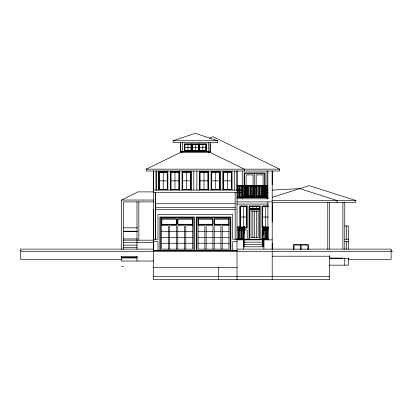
<?xml version="1.0" encoding="UTF-8"?>
<svg xmlns="http://www.w3.org/2000/svg" width="413" height="413" viewBox="0 0 413 413"><rect width="100%" height="100%" fill="white"/><g stroke="black" fill="none" stroke-linecap="round" stroke-linejoin="round"><path stroke-width="0.62" d="M153.662 249.096L153.662 209.525M158.602 190.099L158.602 171.018M163.233 189.479L163.233 172.19M167.864 190.099L167.864 171.018M170.332 190.099L170.332 171.018M174.962 189.479L174.962 172.19M179.593 190.099L179.593 171.018M210.145 151.349L210.145 152.459L180.507 152.459L180.507 142.568M182.066 190.099L182.066 171.018M182.407 142.578L182.407 152.459M186.697 189.479L186.697 172.19M191.327 190.099L191.327 171.018M193.795 190.099L193.795 171.018M196.882 190.099L196.882 171.018M199.355 190.099L199.355 171.576L208.617 171.576L208.617 190.099M203.986 189.479L203.986 172.19M208.338 142.578L208.338 152.459M210.145 142.568L210.145 151.359L180.507 151.39M211.084 190.099L211.084 171.576L220.346 171.576L220.346 190.099M215.715 189.479L215.715 172.19M222.814 190.099L222.814 171.576L232.075 171.576L232.075 190.099M227.444 189.479L227.444 172.19M234.548 190.099L234.548 171.018M237.016 190.099L237.016 171.034L237.016 250.438L153.662 250.438L153.662 171.018L153.662 190.099L242.266 190.099M272.213 249.416L272.213 242.952M272.213 221.822L272.213 203.289M272.213 184.601L272.213 171.018L272.213 249.514M301.154 249.555L301.154 245.1L307.866 245.1L307.866 249.555M121.556 249.514L121.556 200.037L137.854 191.89L153.688 191.89M209.53 138.303L212.938 136.641L279.622 169.165L279.622 171.018L146.254 171.018L146.254 169.165L180.904 152.268M217.553 142.568L173.099 142.583L173.099 140.714L195.328 133.311L217.553 140.73L217.553 142.583M272.213 197.357L309.105 185.618L355.872 200.501L355.872 202.355L272.213 202.355M272.213 190.099L299.688 188.617L337.044 200.501L337.044 202.355M153.662 243.98L153.429 249.55M180.507 151.705L210.145 151.659M173.099 140.73L217.553 140.73M184.879 147.518L191.054 147.518M192.288 147.518L198.462 147.518M199.696 147.518L205.87 147.518M146.254 169.165L279.622 169.165M158.602 171.576L167.864 171.576M170.332 171.576L179.593 171.576M182.066 171.576L191.327 171.576M159.217 180.837L167.244 180.837M170.951 180.837L178.979 180.837M182.68 180.837L190.708 180.837M199.969 180.837L207.997 180.837M211.704 180.837L219.726 180.837M223.278 180.837L231.461 180.837M237.016 185.53L267.887 185.53M237.016 185.989L267.887 185.989M266.963 190.099L268.13 190.099M153.662 192.566L242.266 192.566M266.963 192.566L268.13 192.566M237.041 197.104L267.887 197.104M237.016 197.569L268.042 197.569M237.016 198.803L268.13 198.803M121.556 200.037L153.662 200.037M271.94 200.501L355.872 200.501M153.662 201.89L123.41 201.89L123.41 249.318M237.016 201.89L272.213 201.89M235.162 203.743L155.515 203.743L155.515 209.298L235.162 209.298M237.016 204.053L268.373 204.053M268.197 205.906L262.023 205.906L262.023 228.131M268.378 206.366L262.487 206.366L262.487 227.666L268.378 227.666M268.197 206.521L262.642 206.521L262.642 246.809M155.515 207.45L235.162 207.45M240.412 217.016L246.587 217.016M262.642 217.016L268.197 217.016M161.689 218.869L176.506 218.869L176.506 224.429L161.689 224.429M192.561 218.869L177.745 218.869L177.745 224.429L192.561 224.429M198.116 218.869L212.938 218.869L212.938 224.429L198.116 224.429M228.988 218.869L214.171 218.869L214.171 224.429L228.988 224.429M161.689 225.663L168.478 225.663L168.478 249.127M192.561 225.663L185.767 225.663L185.767 249.127M198.116 225.663L204.91 225.663L204.91 249.127M228.988 225.663L222.199 225.663L222.199 249.127M344.762 225.973L348.464 225.973L348.464 249.256M243.5 226.587L244.733 226.587L244.733 246.809M262.642 226.587L263.876 226.587L263.876 249.127M237.057 226.897L243.5 226.897M263.876 226.897L268.269 226.897M244.702 226.974L243.624 226.974L243.624 235.012M237.057 227.362L243.5 227.362M263.876 227.362L268.269 227.362M240.412 227.517L246.587 227.517L246.587 206.521L240.412 206.521L240.412 226.897M263.876 227.517L268.197 227.517M240.258 227.666L243.794 227.666M244.971 227.666L246.742 227.666L246.742 206.366L240.258 206.366L240.258 227.042M123.41 227.821L137.57 227.821M243.933 227.873L244.398 227.873M263.024 227.873L263.489 227.873M263.876 228.131L268.197 228.131M243.933 228.874L244.398 228.874M263.024 228.874L263.489 228.874M243.933 229.865L244.398 229.865M263.024 229.865L263.489 229.865M237.016 229.984L247.206 229.984L247.206 239.246M263.933 229.984L268.388 229.984M243.933 230.867L244.398 230.867M263.024 230.867L263.489 230.867M123.41 231.218L137.57 231.218M161.689 231.528L168.478 231.528M169.717 231.528L176.506 231.528M177.745 231.528L184.534 231.528M185.767 231.528L192.561 231.528M198.116 231.528L204.91 231.528M206.144 231.528L212.938 231.528M214.171 231.528L220.965 231.528M222.199 231.528L228.988 231.528M123.41 231.683L137.57 231.683M243.933 231.863L244.398 231.863M263.024 231.863L263.489 231.863M243.933 232.86L244.398 232.86M263.024 232.86L263.489 232.86M243.5 233.536L244.733 233.536M262.642 233.536L263.876 233.536M161.689 237.392L168.478 237.392M169.717 237.392L176.506 237.392M177.745 237.392L184.534 237.392M185.767 237.392L192.561 237.392M198.116 237.392L204.91 237.392M206.144 237.392L212.938 237.392M214.171 237.392L220.965 237.392M222.199 237.392L228.988 237.392M237.057 238.471L243.5 238.471M263.876 238.471L268.264 238.471M123.41 238.936L137.57 238.936M237.057 238.936L243.5 238.936M263.876 238.936L268.264 238.936M153.662 239.246L157.983 239.246L157.983 214.548L232.695 214.548L232.695 239.246L262.023 239.246L262.023 229.984M263.933 239.246L268.388 239.246M344.762 239.246L348.464 239.246M237.016 239.865L272.213 239.865M123.41 240.17L153.662 240.17M153.662 241.713L157.983 241.713L157.983 250.361M237.016 241.713L232.695 241.713L232.695 250.361M344.762 241.713L348.464 241.713M243.5 242.178L262.601 242.178M123.41 242.643L153.662 242.643M161.689 243.257L168.478 243.257M169.717 243.257L176.506 243.257M177.745 243.257L184.534 243.257M185.767 243.257L192.561 243.257M198.116 243.257L204.91 243.257M206.144 243.257L212.938 243.257M214.171 243.257L220.965 243.257M222.199 243.257L228.988 243.257M243.5 244.496L262.601 244.496M123.487 245.11L136.992 245.11M243.5 246.809L263.876 246.809M123.487 247.583L136.992 247.583M153.662 249.127L20.65 249.127L20.65 259.312L121.804 259.312M237.016 249.127L391.116 249.127L391.116 259.312L348.593 259.312M153.662 250.361L237.016 250.361M272.213 256.215L329.631 256.215M121.556 256.659L136.992 256.659M121.556 257.459L136.992 257.459M136.992 257.702L121.556 257.702L121.556 256.225M136.992 257.955L121.556 257.955L121.556 261.026L153.662 261.026M329.631 258.099L344.762 258.099L344.762 265.177M329.631 258.202L342.909 258.388M344.762 258.466L348.464 258.466M329.249 265.177L348.464 265.177L348.464 258.094M121.556 266.431L123.41 266.431M153.662 267.65L237.016 267.65M153.662 276.602L329.631 276.602M209.778 152.268L244.424 169.165L244.424 171.018M391.116 250.361L392.35 251.594L21.884 251.594L20.65 250.361M346.61 225.973L346.61 239.246M346.61 241.713L346.61 249.261M344.762 202.355L344.762 249.261M342.909 202.355L342.909 249.158M329.631 202.355L329.631 249.271M329.631 255.606L329.631 279.689L153.662 279.689L153.662 251.001M327.783 202.355L327.783 249.251M308.33 249.452L308.33 244.635L293.514 244.635L293.514 249.452M300.69 249.555L300.69 245.1L293.973 245.1L293.973 249.555M272.213 251.042L272.213 279.689M268.042 227.362L268.042 238.471M267.887 171.018L267.887 198.803M267.887 201.89L267.887 239.865M267.578 185.989L267.578 197.104M267.118 185.989L267.118 197.104M266.963 171.018L266.963 198.803M266.963 227.362L266.963 238.471M266.499 227.362L266.499 238.471M266.034 185.989L266.034 197.104M265.729 206.521L265.729 226.897M265.574 185.989L265.574 197.104M265.42 227.362L265.42 238.471M265.11 197.569L265.11 172.871L244.119 172.871L244.119 197.569M264.955 227.362L264.955 238.471M264.645 197.569L264.645 173.336L244.579 173.336L244.579 197.569M264.49 185.989L264.49 197.104M264.031 185.989L264.031 197.104M263.799 235.477L263.799 226.974L262.72 226.974L262.72 235.012M263.799 237.909L263.799 246.411M262.947 185.989L262.947 197.104M262.72 237.909L262.72 246.411M262.487 185.989L262.487 197.104M261.403 185.989L261.403 197.104M260.944 185.989L260.944 197.104M260.169 239.246L260.169 209.608L249.054 209.608L249.054 239.246M259.86 185.989L259.86 197.104M259.71 239.246L259.71 210.072L249.519 210.072L249.519 239.246M259.4 185.989L259.4 197.104M258.316 185.989L258.316 197.104M257.857 185.989L257.857 197.104M256.772 185.989L256.772 197.104M256.39 206.521L256.39 208.684M256.39 211.616L256.39 237.702M256.313 185.989L256.313 197.104M255.229 185.989L255.229 197.104M254.769 185.989L254.769 197.104M254.614 173.336L254.614 197.569M254.614 211.616L254.614 237.702M253.685 185.989L253.685 197.104M253.226 185.989L253.226 197.104M252.839 206.521L252.839 208.684M252.839 211.616L252.839 237.702M252.142 185.989L252.142 197.104M251.682 185.989L251.682 197.104M250.598 185.989L250.598 197.104M250.139 185.989L250.139 197.104M249.054 185.989L249.054 197.104M248.595 185.989L248.595 197.104M247.511 185.989L247.511 197.104M247.051 185.989L247.051 197.104M245.967 185.989L245.967 197.104M245.508 185.989L245.508 197.104M244.424 185.989L244.424 197.104M243.964 185.989L243.964 197.104M243.624 237.909L243.624 246.411M243.5 206.521L243.5 249.127M243.19 227.362L243.19 238.471M242.88 185.989L242.88 197.104M242.73 227.362L242.73 238.471M242.421 185.989L242.421 197.104M242.266 171.018L242.266 198.803M241.646 227.362L241.646 238.471M241.337 185.989L241.337 197.104M241.187 227.362L241.187 238.471M240.877 185.989L240.877 197.104M240.103 227.362L240.103 238.471M239.793 185.989L239.793 197.104M239.643 227.362L239.643 238.471M239.334 185.989L239.334 197.104M238.559 227.362L238.559 238.471M238.249 185.989L238.249 197.104M238.1 227.362L238.1 238.471M237.79 185.989L237.79 197.104M237.016 251.001L237.016 279.689M235.162 192.566L235.162 239.246M230.841 250.361L230.841 217.016L196.268 217.016L196.268 250.361M230.227 250.361L230.227 217.636L196.882 217.636L196.882 250.361M228.988 217.636L228.988 249.127L198.116 249.127L198.116 217.636M220.965 249.127L220.965 225.663L214.171 225.663L214.171 249.127M218.492 267.65L218.492 279.689M212.938 249.127L212.938 225.663L206.144 225.663L206.144 249.127M210.145 143.827L210.145 151.246M202.783 144.431L202.783 150.606M199.076 143.812L199.076 151.225M195.375 144.431L195.375 150.606M194.415 250.361L194.415 217.016L159.836 217.016L159.836 250.361M193.795 250.361L193.795 217.636L160.456 217.636L160.456 250.361M192.561 217.636L192.561 249.127L161.689 249.127L161.689 217.636M191.668 143.812L191.668 151.225M187.967 144.431L187.967 150.606M184.534 249.127L184.534 225.663L177.745 225.663L177.745 249.127M180.507 143.796L180.507 151.215M176.506 249.127L176.506 225.663L169.717 225.663L169.717 249.127M138.845 201.89L138.845 240.17M136.992 201.89L136.992 249.431M136.992 256.225L136.992 261.026M156.129 171.018L156.129 190.099L156.129 171.018M159.067 172.252L159.067 189.634L167.399 189.634L167.399 172.035L159.067 172.252M159.217 172.252L159.217 189.479L167.244 189.479L167.244 172.19L159.217 172.252M170.796 172.035L170.796 189.634L179.134 189.634L179.134 172.035L170.796 172.035M170.951 172.19L170.951 189.479L178.979 189.479L178.979 172.19L170.951 172.19M182.525 172.035L182.525 189.634L190.863 189.634L190.863 172.035L182.525 172.035M182.68 172.19L182.68 189.479L190.708 189.479L190.708 172.19L182.68 172.19M199.815 172.035L199.815 189.634L208.152 189.634L208.152 172.035L199.815 172.035M199.969 172.19L199.969 189.479L207.997 189.479L207.997 172.19L199.969 172.19M211.549 172.035L211.549 189.634L219.881 189.634L219.881 172.035L211.549 172.035M211.704 172.19L211.704 189.479L219.726 189.479L219.726 172.19L211.704 172.19M223.278 172.035L223.278 189.634L231.616 189.634L231.616 172.035L223.278 172.035M223.433 172.19L223.433 189.479L231.461 189.479L231.461 172.19L223.433 172.19M206.49 143.812L184.26 143.812L184.26 151.225L206.49 151.225L206.49 143.812M191.209 144.276L184.725 144.276L184.725 150.76L191.209 150.76L191.209 144.276M198.617 144.276L192.133 144.276L192.133 150.76L198.617 150.76L198.617 144.276M206.025 144.276L199.541 144.276L199.541 150.76L206.025 150.76L206.025 144.276M191.054 144.431L184.879 144.431L184.879 150.606L191.054 150.606L191.054 144.431M198.462 144.431L192.288 144.431L192.288 150.606L198.462 150.606L198.462 144.431M205.87 144.431L199.696 144.431L199.696 150.606L205.87 150.606L205.87 144.431M253.071 174.88L246.122 174.88L246.122 196.025L253.071 196.025L253.071 174.88M263.102 174.88L256.158 174.88L256.158 196.025L263.102 196.025L263.102 174.88M247.206 205.906L239.793 205.906L239.793 228.131L247.206 228.131L247.206 205.906M260.169 205.906L249.054 205.906L249.054 209.298L260.169 209.298L260.169 205.906M259.71 206.366L249.519 206.366L249.519 208.839L259.71 208.839L259.71 206.366M259.555 206.521L249.674 206.521L249.674 208.684L259.555 208.684L259.555 206.521M258.166 211.616L251.063 211.616L251.063 237.702L258.166 237.702L258.166 211.616M176.351 219.024L161.844 219.024L161.844 224.274L176.351 224.274L176.351 219.024M192.406 219.024L177.895 219.024L177.895 224.274L192.406 224.274L192.406 219.024M212.783 219.024L198.271 219.024L198.271 224.274L212.783 224.274L212.783 219.024M228.838 219.024L214.326 219.024L214.326 224.274L228.838 224.274L228.838 219.024M155.593 239.246L155.515 192.566L155.593 239.246"/></g></svg>
